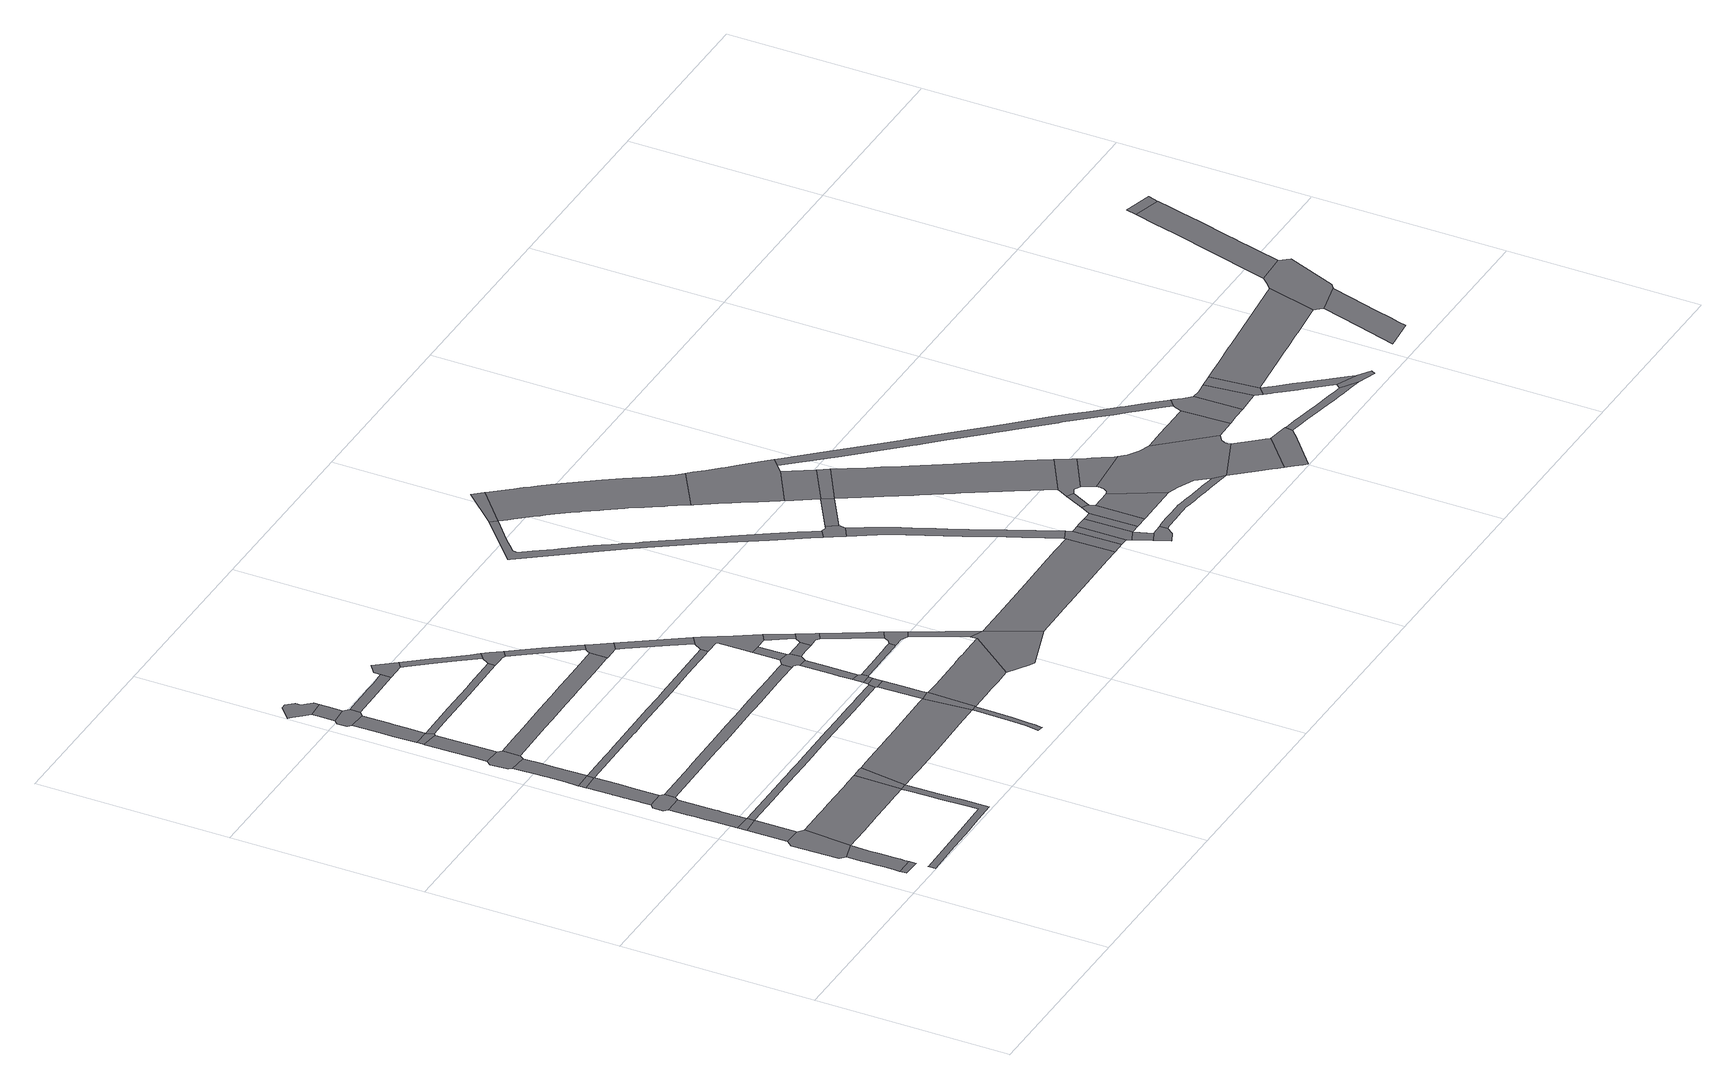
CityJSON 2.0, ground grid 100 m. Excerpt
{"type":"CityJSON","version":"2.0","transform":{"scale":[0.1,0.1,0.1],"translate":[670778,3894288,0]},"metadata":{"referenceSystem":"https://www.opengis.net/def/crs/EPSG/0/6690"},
"CityObjects":{
"road1":{"type":"Road","attributes":{"function":"9","usage":"9","RoadStructureAttribute.widthType":"9","RoadStructureAttribute.width":-9999,"RoadStructureAttribute.sectionType":"9"},"geometry":[{"type":"MultiSurface","lod":"1","boundaries":[[[0,1,2,3,4]]]}]},
"road2":{"type":"Road","attributes":{"function":"9","usage":"9","RoadStructureAttribute.widthType":"2","RoadStructureAttribute.width":9.21,"RoadStructureAttribute.sectionType":"1"},"geometry":[{"type":"MultiSurface","lod":"1","boundaries":[[[5,6,7,8,9,10,3,2,11,12,13,14,15,16,17,18,19,20]]]}]},
"road3":{"type":"Road","attributes":{"function":"9","usage":"9","RoadStructureAttribute.widthType":"9","RoadStructureAttribute.width":-9999,"RoadStructureAttribute.sectionType":"9"},"geometry":[{"type":"MultiSurface","lod":"1","boundaries":[[[21,22,23,24,25,20,19,26]]]}]},
"road4":{"type":"Road","attributes":{"function":"9","usage":"9","RoadStructureAttribute.widthType":"2","RoadStructureAttribute.width":9.27,"RoadStructureAttribute.sectionType":"1"},"geometry":[{"type":"MultiSurface","lod":"1","boundaries":[[[27,28,23,22,29]]]}]},
"road5":{"type":"Road","attributes":{"function":"9","usage":"9","RoadStructureAttribute.widthType":"9","RoadStructureAttribute.width":-9999,"RoadStructureAttribute.sectionType":"9"},"geometry":[{"type":"MultiSurface","lod":"1","boundaries":[[[30,31,28,27]]]}]},
"road6":{"type":"Road","attributes":{"function":"9","usage":"9","RoadStructureAttribute.widthType":"2","RoadStructureAttribute.width":9.27,"RoadStructureAttribute.sectionType":"1"},"geometry":[{"type":"MultiSurface","lod":"1","boundaries":[[[32,33,34,35,36,37,38,31,30,39,40,41,42,43,44]]]}]},
"road7":{"type":"Road","attributes":{"function":"9","usage":"9","RoadStructureAttribute.widthType":"9","RoadStructureAttribute.width":-9999,"RoadStructureAttribute.sectionType":"9"},"geometry":[{"type":"MultiSurface","lod":"1","boundaries":[[[44,43,45,46,47,48,49,50]]]}]},
"road8":{"type":"Road","attributes":{"function":"9","usage":"9","RoadStructureAttribute.widthType":"4","RoadStructureAttribute.width":3.74,"RoadStructureAttribute.sectionType":"1"},"geometry":[{"type":"MultiSurface","lod":"1","boundaries":[[[51,52,53,54,55,56,57,58,59,60,61,62,63,64,65,66,67,68,69,70,71,72,73,74,75,76]]]}]},
"road9":{"type":"Road","attributes":{"function":"9","usage":"9","RoadStructureAttribute.widthType":"2","RoadStructureAttribute.width":9.27,"RoadStructureAttribute.sectionType":"1"},"geometry":[{"type":"MultiSurface","lod":"1","boundaries":[[[77,78,79,80,81,82,83,84,85,86,87,48,47,88,89,90,91,92,93]]]}]},
"road10":{"type":"Road","attributes":{"function":"3","usage":"2","RoadStructureAttribute.widthType":"1","RoadStructureAttribute.width":25.07,"RoadStructureAttribute.sectionType":"1"},"geometry":[{"type":"MultiSurface","lod":"1","boundaries":[[[19,94,95,96,97,98,99,100,101,102,103,104,105,76,106,107,108,109,110,111,112,113,114,26]]]}]},
"road11":{"type":"Road","attributes":{"function":"9","usage":"9","RoadStructureAttribute.widthType":"9","RoadStructureAttribute.width":-9999,"RoadStructureAttribute.sectionType":"9"},"geometry":[{"type":"MultiSurface","lod":"1","boundaries":[[[115,116,77,93]]]}]},
"road12":{"type":"Road","attributes":{"function":"9","usage":"9","RoadStructureAttribute.widthType":"2","RoadStructureAttribute.width":9.27,"RoadStructureAttribute.sectionType":"1"},"geometry":[{"type":"MultiSurface","lod":"1","boundaries":[[[116,115,117,118,119,120,121,122,123,124,125,126,127]]]}]},
"road13":{"type":"Road","attributes":{"function":"9","usage":"9","RoadStructureAttribute.widthType":"9","RoadStructureAttribute.width":-9999,"RoadStructureAttribute.sectionType":"9"},"geometry":[{"type":"MultiSurface","lod":"1","boundaries":[[[128,129,130,131,132,121,120,133]]]}]},
"road14":{"type":"Road","attributes":{"function":"9","usage":"9","RoadStructureAttribute.widthType":"2","RoadStructureAttribute.width":9.27,"RoadStructureAttribute.sectionType":"1"},"geometry":[{"type":"MultiSurface","lod":"1","boundaries":[[[134,135,136,137,138,139,130,129,140,141,142]]]}]},
"road15":{"type":"Road","attributes":{"function":"9","usage":"9","RoadStructureAttribute.widthType":"9","RoadStructureAttribute.width":-9999,"RoadStructureAttribute.sectionType":"9"},"geometry":[{"type":"MultiSurface","lod":"1","boundaries":[[[143,144,145,134,142]]]}]},
"road16":{"type":"Road","attributes":{"function":"9","usage":"9","RoadStructureAttribute.widthType":"9","RoadStructureAttribute.width":-9999,"RoadStructureAttribute.sectionType":"9"},"geometry":[{"type":"MultiSurface","lod":"1","boundaries":[[[75,146,147,106,76]]]}]},
"road17":{"type":"Road","attributes":{"function":"9","usage":"9","RoadStructureAttribute.widthType":"2","RoadStructureAttribute.width":9.27,"RoadStructureAttribute.sectionType":"1"},"geometry":[{"type":"MultiSurface","lod":"1","boundaries":[[[145,144,148,149,150,151,152,153,154,155,156]]]}]},
"road18":{"type":"Road","attributes":{"function":"9","usage":"9","RoadStructureAttribute.widthType":"9","RoadStructureAttribute.width":-9999,"RoadStructureAttribute.sectionType":"9"},"geometry":[{"type":"MultiSurface","lod":"1","boundaries":[[[157,158,159,160,161,162,152,151]]]}]},
"road19":{"type":"Road","attributes":{"function":"9","usage":"9","RoadStructureAttribute.widthType":"9","RoadStructureAttribute.width":-9999,"RoadStructureAttribute.sectionType":"9"},"geometry":[{"type":"MultiSurface","lod":"1","boundaries":[[[163,164,165,166,167,168,169,170,171,172]]]}]},
"road20":{"type":"Road","attributes":{"function":"9","usage":"9","RoadStructureAttribute.widthType":"2","RoadStructureAttribute.width":9.27,"RoadStructureAttribute.sectionType":"1"},"geometry":[{"type":"MultiSurface","lod":"1","boundaries":[[[166,173,160,159,174,167]]]}]},
"road21":{"type":"Road","attributes":{"function":"9","usage":"9","RoadStructureAttribute.widthType":"4","RoadStructureAttribute.width":3.66,"RoadStructureAttribute.sectionType":"1"},"geometry":[{"type":"MultiSurface","lod":"1","boundaries":[[[175,176,177,178,179,180,181,182,183,184,185,186,187,188,189,190,191,30,27,192,193,194,195,196,197,198,199,200,201,202,203,204,205,206]]]}]},
"road22":{"type":"Road","attributes":{"function":"9","usage":"9","RoadStructureAttribute.widthType":"3","RoadStructureAttribute.width":5.25,"RoadStructureAttribute.sectionType":"1"},"geometry":[{"type":"MultiSurface","lod":"1","boundaries":[[[45,207,208,209,210,211,212,213,214,215,216,217,218,219,220,221,222,223,224,225,226,227,228,229,230,231,232,233,234,235,236,237,46]]]}]},
"road23":{"type":"Road","attributes":{"function":"9","usage":"9","RoadStructureAttribute.widthType":"3","RoadStructureAttribute.width":4.43,"RoadStructureAttribute.sectionType":"1"},"geometry":[{"type":"MultiSurface","lod":"1","boundaries":[[[238,239,240,241,242,158,157,243,244,245,246]]]}]},
"road24":{"type":"Road","attributes":{"function":"9","usage":"9","RoadStructureAttribute.widthType":"4","RoadStructureAttribute.width":3.57,"RoadStructureAttribute.sectionType":"1"},"geometry":[{"type":"MultiSurface","lod":"1","boundaries":[[[247,248,249,250,251,252,144,143,253,254,255,256,257,258,259]]]}]},
"road25":{"type":"Road","attributes":{"function":"3","usage":"2","RoadStructureAttribute.widthType":"1","RoadStructureAttribute.width":25.07,"RoadStructureAttribute.sectionType":"1"},"geometry":[{"type":"MultiSurface","lod":"1","boundaries":[[[260,261,262,263,264,265,266,267,268,269,270,271,146,75,272,273,274,275,276,277,278]]]}]},
"road26":{"type":"Road","attributes":{"function":"9","usage":"9","RoadStructureAttribute.widthType":"4","RoadStructureAttribute.width":3.84,"RoadStructureAttribute.sectionType":"1"},"geometry":[{"type":"MultiSurface","lod":"1","boundaries":[[[279,280,281,282,283,284,285,286,287,288,289,290,291,292,293,294,295,296,297,298,299,300,301,302,303,304,305,306,307,308,115,93,309]]]}]},
"road27":{"type":"Road","attributes":{"function":"9","usage":"9","RoadStructureAttribute.widthType":"2","RoadStructureAttribute.width":8.38,"RoadStructureAttribute.sectionType":"1"},"geometry":[{"type":"MultiSurface","lod":"1","boundaries":[[[310,311,312,313,314,315,316,317,318,319,320,128,133,321,322,323,324,325,326,327,328,329,330,331,332]]]}]},
"road28":{"type":"Road","attributes":{"function":"9","usage":"9","RoadStructureAttribute.widthType":"9","RoadStructureAttribute.width":-9999,"RoadStructureAttribute.sectionType":"9"},"geometry":[{"type":"MultiSurface","lod":"1","boundaries":[[[333,334,246,245,335,336,337]]]}]},
"road29":{"type":"Road","attributes":{"function":"9","usage":"9","RoadStructureAttribute.widthType":"4","RoadStructureAttribute.width":2.91,"RoadStructureAttribute.sectionType":"1"},"geometry":[{"type":"MultiSurface","lod":"1","boundaries":[[[338,339,340,341,342,343,344,345,346,347,348,349,260,350]]]}]},
"road30":{"type":"Road","attributes":{"function":"9","usage":"9","RoadStructureAttribute.widthType":"3","RoadStructureAttribute.width":5.72,"RoadStructureAttribute.sectionType":"1"},"geometry":[{"type":"MultiSurface","lod":"1","boundaries":[[[351,352,353,354,355,356,357,358,359,336,335]]]}]},
"road31":{"type":"Road","attributes":{"function":"9","usage":"9","RoadStructureAttribute.widthType":"9","RoadStructureAttribute.width":-9999,"RoadStructureAttribute.sectionType":"9"},"geometry":[{"type":"MultiSurface","lod":"1","boundaries":[[[261,260,349,360,361]]]}]},
"road32":{"type":"Road","attributes":{"function":"9","usage":"9","RoadStructureAttribute.widthType":"9","RoadStructureAttribute.width":-9999,"RoadStructureAttribute.sectionType":"9"},"geometry":[{"type":"MultiSurface","lod":"1","boundaries":[[[362,363,364,365,366,356,355,247,259]]]}]},
"road33":{"type":"Road","attributes":{"function":"9","usage":"9","RoadStructureAttribute.widthType":"3","RoadStructureAttribute.width":5.09,"RoadStructureAttribute.sectionType":"1"},"geometry":[{"type":"MultiSurface","lod":"1","boundaries":[[[367,368,369,261,361,370,371,372]]]}]},
"road34":{"type":"Road","attributes":{"function":"9","usage":"9","RoadStructureAttribute.widthType":"3","RoadStructureAttribute.width":5.72,"RoadStructureAttribute.sectionType":"1"},"geometry":[{"type":"MultiSurface","lod":"1","boundaries":[[[373,374,375,376,377,378,379,365,364]]]}]},
"road35":{"type":"Road","attributes":{"function":"9","usage":"9","RoadStructureAttribute.widthType":"9","RoadStructureAttribute.width":-9999,"RoadStructureAttribute.sectionType":"9"},"geometry":[{"type":"MultiSurface","lod":"1","boundaries":[[[380,381,382,175,206,367,372]]]}]},
"road36":{"type":"Road","attributes":{"function":"9","usage":"9","RoadStructureAttribute.widthType":"3","RoadStructureAttribute.width":5.09,"RoadStructureAttribute.sectionType":"1"},"geometry":[{"type":"MultiSurface","lod":"1","boundaries":[[[381,383,384,382]]]}]},
"road37":{"type":"Road","attributes":{"function":"9","usage":"9","RoadStructureAttribute.widthType":"9","RoadStructureAttribute.width":-9999,"RoadStructureAttribute.sectionType":"9"},"geometry":[{"type":"MultiSurface","lod":"1","boundaries":[[[385,386,387,384,383,388]]]}]},
"road38":{"type":"Road","attributes":{"function":"9","usage":"9","RoadStructureAttribute.widthType":"3","RoadStructureAttribute.width":5.09,"RoadStructureAttribute.sectionType":"1"},"geometry":[{"type":"MultiSurface","lod":"1","boundaries":[[[389,390,391,392,387,386,393,394,395]]]}]},
"road39":{"type":"Road","attributes":{"function":"9","usage":"9","RoadStructureAttribute.widthType":"9","RoadStructureAttribute.width":-9999,"RoadStructureAttribute.sectionType":"9"},"geometry":[{"type":"MultiSurface","lod":"1","boundaries":[[[396,397,398,399,378,377,400,310,332]]]}]},
"road40":{"type":"Road","attributes":{"function":"9","usage":"9","RoadStructureAttribute.widthType":"9","RoadStructureAttribute.width":-9999,"RoadStructureAttribute.sectionType":"9"},"geometry":[{"type":"MultiSurface","lod":"1","boundaries":[[[401,402,403,404,226,225,405,406,389,395]]]}]},
"road41":{"type":"Road","attributes":{"function":"9","usage":"9","RoadStructureAttribute.widthType":"3","RoadStructureAttribute.width":5.72,"RoadStructureAttribute.sectionType":"1"},"geometry":[{"type":"MultiSurface","lod":"1","boundaries":[[[397,396,407,408,409,410,411]]]}]},
"road42":{"type":"Road","attributes":{"function":"9","usage":"9","RoadStructureAttribute.widthType":"3","RoadStructureAttribute.width":5.09,"RoadStructureAttribute.sectionType":"1"},"geometry":[{"type":"MultiSurface","lod":"1","boundaries":[[[412,413,414,404,403]]]}]},
"road43":{"type":"Road","attributes":{"function":"3","usage":"2","RoadStructureAttribute.widthType":"1","RoadStructureAttribute.width":25.07,"RoadStructureAttribute.sectionType":"1"},"geometry":[{"type":"MultiSurface","lod":"1","boundaries":[[[415,416,417,418,419,420,421,422,423,424,425,426,427,428,429,430,431,360,349,432]]]}]},
"road44":{"type":"Road","attributes":{"function":"9","usage":"9","RoadStructureAttribute.widthType":"4","RoadStructureAttribute.width":3.13,"RoadStructureAttribute.sectionType":"1"},"geometry":[{"type":"MultiSurface","lod":"1","boundaries":[[[433,434,435,436,437,438,439,440,441,385,388]]]}]},
"road45":{"type":"Road","attributes":{"function":"9","usage":"9","RoadStructureAttribute.widthType":"4","RoadStructureAttribute.width":3.79,"RoadStructureAttribute.sectionType":"1"},"geometry":[{"type":"MultiSurface","lod":"1","boundaries":[[[442,402,401,443,444]]]}]},
"road46":{"type":"Road","attributes":{"function":"9","usage":"9","RoadStructureAttribute.widthType":"9","RoadStructureAttribute.width":-9999,"RoadStructureAttribute.sectionType":"9"},"geometry":[{"type":"MultiSurface","lod":"1","boundaries":[[[410,294,293,445,446,447,414,413,448,449,450,451,452,453,411]]]}]},
"road47":{"type":"Road","attributes":{"function":"9","usage":"9","RoadStructureAttribute.widthType":"3","RoadStructureAttribute.width":5.72,"RoadStructureAttribute.sectionType":"1"},"geometry":[{"type":"MultiSurface","lod":"1","boundaries":[[[454,455,450,449,456,457]]]}]},
"road48":{"type":"Road","attributes":{"function":"9","usage":"9","RoadStructureAttribute.widthType":"9","RoadStructureAttribute.width":-9999,"RoadStructureAttribute.sectionType":"9"},"geometry":[{"type":"MultiSurface","lod":"1","boundaries":[[[458,459,460,461,462,454,457,442,444]]]}]},
"road49":{"type":"Road","attributes":{"function":"9","usage":"9","RoadStructureAttribute.widthType":"3","RoadStructureAttribute.width":5.72,"RoadStructureAttribute.sectionType":"1"},"geometry":[{"type":"MultiSurface","lod":"1","boundaries":[[[463,464,465,461,460,466,467,468,469,470]]]}]},
"road50":{"type":"Road","attributes":{"function":"9","usage":"9","RoadStructureAttribute.widthType":"9","RoadStructureAttribute.width":-9999,"RoadStructureAttribute.sectionType":"9"},"geometry":[{"type":"MultiSurface","lod":"1","boundaries":[[[471,472,473,474,463,470,469,475,438,437]]]}]},
"road51":{"type":"Road","attributes":{"function":"9","usage":"9","RoadStructureAttribute.widthType":"9","RoadStructureAttribute.width":-9999,"RoadStructureAttribute.sectionType":"9"},"geometry":[{"type":"MultiSurface","lod":"1","boundaries":[[[476,477,478,479,480,422,421]]]}]},
"road52":{"type":"Road","attributes":{"function":"9","usage":"9","RoadStructureAttribute.widthType":"3","RoadStructureAttribute.width":5.72,"RoadStructureAttribute.sectionType":"1"},"geometry":[{"type":"MultiSurface","lod":"1","boundaries":[[[479,474,473,472,481,482,483,484,485,480]]]}]},
"road53":{"type":"Road","attributes":{"function":"3","usage":"2","RoadStructureAttribute.widthType":"1","RoadStructureAttribute.width":25.07,"RoadStructureAttribute.sectionType":"1"},"geometry":[{"type":"MultiSurface","lod":"1","boundaries":[[[486,487,488,489,490,491,492,493,494,495,496,497,498,479,478]]]}]},
"road54":{"type":"Road","attributes":{"function":"9","usage":"9","RoadStructureAttribute.widthType":"3","RoadStructureAttribute.width":5.56,"RoadStructureAttribute.sectionType":"1"},"geometry":[{"type":"MultiSurface","lod":"1","boundaries":[[[499,500,501,502,503,504,505,506,507,508,509,510,511,512,513,514,515,516,517,518,519,520,521,522,523,524,525,526,527,528,529,530,531,532,533,534,535,536,537,538,539]]]}]},
"road55":{"type":"Road","attributes":{"function":"9","usage":"9","RoadStructureAttribute.widthType":"9","RoadStructureAttribute.width":-9999,"RoadStructureAttribute.sectionType":"9"},"geometry":[{"type":"MultiSurface","lod":"1","boundaries":[[[540,530,529,541]]]}]},
"road56":{"type":"Road","attributes":{"function":"9","usage":"9","RoadStructureAttribute.widthType":"9","RoadStructureAttribute.width":-9999,"RoadStructureAttribute.sectionType":"9"},"geometry":[{"type":"MultiSurface","lod":"1","boundaries":[[[542,543,544,499,539,545,546,547]]]}]},
"road57":{"type":"Road","attributes":{"function":"9","usage":"9","RoadStructureAttribute.widthType":"3","RoadStructureAttribute.width":5.56,"RoadStructureAttribute.sectionType":"1"},"geometry":[{"type":"MultiSurface","lod":"1","boundaries":[[[546,548,549,550,551,552,553,554,555,556,557,558,559,560,561,562,563,564,565,566,567,568,569,570,571,572,547]]]}]},
"road58":{"type":"Road","attributes":{"function":"9","usage":"9","RoadStructureAttribute.widthType":"1","RoadStructureAttribute.width":24.62,"RoadStructureAttribute.sectionType":"1"},"geometry":[{"type":"MultiSurface","lod":"1","boundaries":[[[573,574,575,576,577,578,579,580,581,582,583,584,585,586,587,588,589,590,541,529,591,592,593,594,595,596,597,598,599,600,601,602,603,604,605,606,607,608,609,610,611,612,613]]]}]},
"road59":{"type":"Road","attributes":{"function":"9","usage":"9","RoadStructureAttribute.widthType":"9","RoadStructureAttribute.width":-9999,"RoadStructureAttribute.sectionType":"9"},"geometry":[{"type":"MultiSurface","lod":"1","boundaries":[[[558,557,614,492,491,615,616]]]}]},
"road60":{"type":"Road","attributes":{"function":"9","usage":"9","RoadStructureAttribute.widthType":"3","RoadStructureAttribute.width":4.8,"RoadStructureAttribute.sectionType":"1"},"geometry":[{"type":"MultiSurface","lod":"1","boundaries":[[[542,617,618,619,620,621,543]]]}]},
"road61":{"type":"Road","attributes":{"function":"9","usage":"2","RoadStructureAttribute.widthType":"1","RoadStructureAttribute.width":25.07,"RoadStructureAttribute.sectionType":"1"},"geometry":[{"type":"MultiSurface","lod":"1","boundaries":[[[615,622,623,624,616]]]}]},
"road62":{"type":"Road","attributes":{"function":"9","usage":"9","RoadStructureAttribute.widthType":"3","RoadStructureAttribute.width":5.99,"RoadStructureAttribute.sectionType":"1"},"geometry":[{"type":"MultiSurface","lod":"1","boundaries":[[[625,626,627,628]]]}]},
"road63":{"type":"Road","attributes":{"function":"9","usage":"9","RoadStructureAttribute.widthType":"9","RoadStructureAttribute.width":-9999,"RoadStructureAttribute.sectionType":"9"},"geometry":[{"type":"MultiSurface","lod":"1","boundaries":[[[622,625,628,629,630,631,623]]]}]},
"road64":{"type":"Road","attributes":{"function":"9","usage":"9","RoadStructureAttribute.widthType":"9","RoadStructureAttribute.width":-9999,"RoadStructureAttribute.sectionType":"9"},"geometry":[{"type":"MultiSurface","lod":"1","boundaries":[[[632,627,626,633,634,635]]]}]},
"road65":{"type":"Road","attributes":{"function":"3","usage":"2","RoadStructureAttribute.widthType":"1","RoadStructureAttribute.width":25.07,"RoadStructureAttribute.sectionType":"1"},"geometry":[{"type":"MultiSurface","lod":"1","boundaries":[[[636,637,638,629,628]]]}]},
"road66":{"type":"Road","attributes":{"function":"9","usage":"9","RoadStructureAttribute.widthType":"9","RoadStructureAttribute.width":-9999,"RoadStructureAttribute.sectionType":"9"},"geometry":[{"type":"MultiSurface","lod":"1","boundaries":[[[639,640,641,642,643,644,645,646,647,648,649,650,651,652,653,654,655,656,657,658,659,660,573,613]]]}]},
"road67":{"type":"Road","attributes":{"function":"9","usage":"9","RoadStructureAttribute.widthType":"1","RoadStructureAttribute.width":24.62,"RoadStructureAttribute.sectionType":"1"},"geometry":[{"type":"MultiSurface","lod":"1","boundaries":[[[661,662,663,650,649]]]}]},
"road68":{"type":"Road","attributes":{"function":"9","usage":"9","RoadStructureAttribute.widthType":"9","RoadStructureAttribute.width":-9999,"RoadStructureAttribute.sectionType":"9"},"geometry":[{"type":"MultiSurface","lod":"1","boundaries":[[[637,636,664,665,666,667,668]]]}]},
"road69":{"type":"Road","attributes":{"function":"9","usage":"9","RoadStructureAttribute.widthType":"9","RoadStructureAttribute.width":-9999,"RoadStructureAttribute.sectionType":"9"},"geometry":[{"type":"MultiSurface","lod":"1","boundaries":[[[669,663,662,619,618,670]]]}]},
"road70":{"type":"Road","attributes":{"function":"9","usage":"9","RoadStructureAttribute.widthType":"4","RoadStructureAttribute.width":3.44,"RoadStructureAttribute.sectionType":"9"},"geometry":[{"type":"MultiSurface","lod":"1","boundaries":[[[667,671,672,673,668]]]}]},
"road71":{"type":"Road","attributes":{"function":"3","usage":"2","RoadStructureAttribute.widthType":"1","RoadStructureAttribute.width":25.07,"RoadStructureAttribute.sectionType":"1"},"geometry":[{"type":"MultiSurface","lod":"1","boundaries":[[[674,675,676,677,665,664]]]}]},
"road72":{"type":"Road","attributes":{"function":"9","usage":"9","RoadStructureAttribute.widthType":"1","RoadStructureAttribute.width":24.62,"RoadStructureAttribute.sectionType":"1"},"geometry":[{"type":"MultiSurface","lod":"1","boundaries":[[[678,679,680,681,682,683,684,685,686,687,688,689,690,691,670,618,692,693,694,695,696,697,698,699,700,701,702,703,704,705,706]]]}]},
"road73":{"type":"Road","attributes":{"function":"9","usage":"9","RoadStructureAttribute.widthType":"4","RoadStructureAttribute.width":3.81,"RoadStructureAttribute.sectionType":"1"},"geometry":[{"type":"MultiSurface","lod":"1","boundaries":[[[707,708,709,710,711,712,713,714,715,716,717,718,719,720,721,722,723,724,725,726,727,728,729,730,731,732,733,734,735,736,737,632,635]]]}]},
"road74":{"type":"Road","attributes":{"function":"9","usage":"9","RoadStructureAttribute.widthType":"9","RoadStructureAttribute.width":-9999,"RoadStructureAttribute.sectionType":"9"},"geometry":[{"type":"MultiSurface","lod":"1","boundaries":[[[705,738,672,671,739,740,741,742,743,706]]]}]},
"road75":{"type":"Road","attributes":{"function":"9","usage":"9","RoadStructureAttribute.widthType":"1","RoadStructureAttribute.width":24.62,"RoadStructureAttribute.sectionType":"1"},"geometry":[{"type":"MultiSurface","lod":"1","boundaries":[[[744,745,746,747,742,741,748,749]]]}]},
"road76":{"type":"Road","attributes":{"function":"9","usage":"9","RoadStructureAttribute.widthType":"9","RoadStructureAttribute.width":-9999,"RoadStructureAttribute.sectionType":"9"},"geometry":[{"type":"MultiSurface","lod":"1","boundaries":[[[676,750,751,752,723,722,753,754,755,756,757,758,759,760,749,748,761,762,763,677]]]}]},
"road77":{"type":"Road","attributes":{"function":"9","usage":"9","RoadStructureAttribute.widthType":"3","RoadStructureAttribute.width":5.63,"RoadStructureAttribute.sectionType":"1"},"geometry":[{"type":"MultiSurface","lod":"1","boundaries":[[[652,764,765,766,767,768,769,770,771,772,773,774,775,776,777,778,779,780,781,782,783,784,785,786,787,788,789,790,791,792,793,794,795,796,797,798,799,800,801,802,803,804,805,806,807,808,809,810,811,653]]]}]},
"road78":{"type":"Road","attributes":{"function":"9","usage":"9","RoadStructureAttribute.widthType":"9","RoadStructureAttribute.width":-9999,"RoadStructureAttribute.sectionType":"9"},"geometry":[{"type":"MultiSurface","lod":"1","boundaries":[[[812,813,814,753,722,815,816,817,818]]]}]},
"road79":{"type":"Road","attributes":{"function":"9","usage":"9","RoadStructureAttribute.widthType":"9","RoadStructureAttribute.width":-9999,"RoadStructureAttribute.sectionType":"9"},"geometry":[{"type":"MultiSurface","lod":"1","boundaries":[[[812,818,819,820,821,822,823,824,825,826]]]}]},
"road80":{"type":"Road","attributes":{"function":"3","usage":"2","RoadStructureAttribute.widthType":"1","RoadStructureAttribute.width":25.07,"RoadStructureAttribute.sectionType":"1"},"geometry":[{"type":"MultiSurface","lod":"1","boundaries":[[[827,828,829,830,831,832,758,757,833,834]]]}]},
"road81":{"type":"Road","attributes":{"function":"9","usage":"9","RoadStructureAttribute.widthType":"9","RoadStructureAttribute.width":-9999,"RoadStructureAttribute.sectionType":"9"},"geometry":[{"type":"MultiSurface","lod":"1","boundaries":[[[789,834,833,835,836,837,838,839,790]]]}]},
"road82":{"type":"Road","attributes":{"function":"9","usage":"2","RoadStructureAttribute.widthType":"1","RoadStructureAttribute.width":25.07,"RoadStructureAttribute.sectionType":"1"},"geometry":[{"type":"MultiSurface","lod":"1","boundaries":[[[840,837,836,841,842,843]]]}]},
"road83":{"type":"Road","attributes":{"function":"9","usage":"9","RoadStructureAttribute.widthType":"3","RoadStructureAttribute.width":4.04,"RoadStructureAttribute.sectionType":"1"},"geometry":[{"type":"MultiSurface","lod":"1","boundaries":[[[825,844,845,846,847,848,849,850,851,852,853,854,855,856,857,858,859,860,861,862,863,864,865,866,867,826]]]}]},
"road84":{"type":"Road","attributes":{"function":"9","usage":"9","RoadStructureAttribute.widthType":"9","RoadStructureAttribute.width":-9999,"RoadStructureAttribute.sectionType":"9"},"geometry":[{"type":"MultiSurface","lod":"1","boundaries":[[[868,869,843,842,870]]]}]},
"road85":{"type":"Road","attributes":{"function":"9","usage":"9","RoadStructureAttribute.widthType":"3","RoadStructureAttribute.width":5.41,"RoadStructureAttribute.sectionType":"1"},"geometry":[{"type":"MultiSurface","lod":"1","boundaries":[[[871,872,873,874,875,876,877,878,879,880,881,882,883,884,885,886,868,870]]]}]},
"road86":{"type":"Road","attributes":{"function":"9","usage":"9","RoadStructureAttribute.widthType":"9","RoadStructureAttribute.width":-9999,"RoadStructureAttribute.sectionType":"9"},"geometry":[{"type":"MultiSurface","lod":"1","boundaries":[[[878,877,858,857,887,888]]]}]},
"road87":{"type":"Road","attributes":{"function":"3","usage":"2","RoadStructureAttribute.widthType":"1","RoadStructureAttribute.width":25.07,"RoadStructureAttribute.sectionType":"1"},"geometry":[{"type":"MultiSurface","lod":"1","boundaries":[[[889,890,891,892,893,894,895,896,897,898,899,900,901,902,869,868]]]}]},
"road88":{"type":"Road","attributes":{"function":"9","usage":"9","RoadStructureAttribute.widthType":"2","RoadStructureAttribute.width":13.27,"RoadStructureAttribute.sectionType":"1"},"geometry":[{"type":"MultiSurface","lod":"1","boundaries":[[[903,904,905,906,907,908,909,910,911,912]]]}]},
"road89":{"type":"Road","attributes":{"function":"9","usage":"9","RoadStructureAttribute.widthType":"9","RoadStructureAttribute.width":-9999,"RoadStructureAttribute.sectionType":"9"},"geometry":[{"type":"MultiSurface","lod":"1","boundaries":[[[913,914,915,916,917,897,896,918,908,907]]]}]},
"road90":{"type":"Road","attributes":{"function":"9","usage":"9","RoadStructureAttribute.widthType":"2","RoadStructureAttribute.width":14.74,"RoadStructureAttribute.sectionType":"1"},"geometry":[{"type":"MultiSurface","lod":"1","boundaries":[[[919,920,921,922,923,924,916,915,925,926,927,928,929,930,931,932,933,934,935,936,937,938]]]}]},
"road91":{"type":"Road","attributes":{"function":"9","usage":"9","RoadStructureAttribute.widthType":"9","RoadStructureAttribute.width":-9999,"RoadStructureAttribute.sectionType":"9"},"geometry":[{"type":"MultiSurface","lod":"1","boundaries":[[[937,939,940,938]]]}]}
},
"vertices":[
[230,102,0],[229,113,0],[229,138,0],[138,137,0],[139,105,0],
[135,329,0],[135,306,0],[136,260,0],[137,217,0],[138,165,0],[138,140,0],[229,163,0],[228,185,0],[228,208,0],[228,209,0],[227,252,0],[226,301,0],[226,335,0],[225,351,0],[228,437,0],[133,410,0],
[234,694,0],[220,707,0],[127,710,0],[102,680,0],[108,435,0],[247,682,0],
[216,925,0],[124,916,0],[216,922,0],
[213,961,0],[123,965,0],
[118,1239,0],[118,1238,0],[118,1221,0],[119,1186,0],[120,1132,0],[121,1088,0],[122,1003,0],[213,964,0],[212,1090,0],[212,1111,0],[212,1128,0],[208,1315,0],[117,1315,0],
[224,1335,0],[223,1389,0],[206,1407,0],[116,1405,0],[99,1388,0],[98,1333,0],
[752,439,0],[753,397,0],[756,329,0],[757,290,0],[758,244,0],[761,132,0],[764,53,0],[725,52,0],[599,49,0],[488,47,0],[234,41,0],[231,41,0],[231,4,0],[234,4,0],[394,8,0],[480,10,0],[586,12,0],[601,12,0],[684,15,0],[802,19,0],[798,148,0],[796,200,0],[794,281,0],[791,373,0],[789,443,0],[752,442,0],
[110,1734,0],[110,1731,0],[112,1605,0],[112,1600,0],[113,1577,0],[113,1541,0],[113,1538,0],[114,1501,0],[114,1500,0],[115,1459,0],[115,1455,0],[205,1464,0],[204,1549,0],[203,1581,0],[203,1627,0],[201,1735,0],[201,1738,0],
[279,437,0],[298,437,0],[349,438,0],[411,439,0],[412,439,0],[444,439,0],[491,440,0],[506,440,0],[608,441,0],[623,441,0],[640,441,0],[749,442,0],[754,687,0],[688,687,0],[645,686,0],[636,686,0],[491,685,0],[479,686,0],[466,684,0],[415,684,0],[397,684,0],
[201,1775,0],[109,1771,0],
[201,1778,0],[199,1946,0],[198,2007,0],[195,2100,0],[104,2107,0],[105,2058,0],[107,1993,0],[108,1946,0],[108,1934,0],[109,1840,0],[109,1774,0],
[212,2215,0],[193,2233,0],[101,2236,0],[83,2213,0],[88,2122,0],[211,2124,0],
[97,2557,0],[97,2554,0],[98,2495,0],[100,2408,0],[101,2330,0],[101,2310,0],[190,2385,0],[190,2395,0],[188,2547,0],
[197,2558,0],[184,2594,0],[96,2594,0],
[827,688,0],[810,688,0],
[184,2691,0],[183,2761,0],[183,2783,0],[182,2918,0],[90,2924,0],[92,2855,0],[93,2789,0],[94,2708,0],[96,2597,0],
[203,2941,0],[203,2992,0],[180,3018,0],[89,3011,0],[71,2991,0],[71,2939,0],
[10,3215,0],[26,3198,0],[59,3161,0],[87,3131,0],[179,3137,0],[178,3165,0],[136,3211,0],[135,3239,0],[104,3276,0],[75,3275,0],
[88,3090,0],[179,3101,0],
[1460,968,0],[1341,967,0],[1320,967,0],[1297,967,0],[1262,967,0],[1187,966,0],[1171,966,0],[1048,966,0],[1033,966,0],[751,964,0],[724,964,0],[672,964,0],[610,963,0],[589,963,0],[489,963,0],[388,962,0],[216,961,0],[219,925,0],[395,926,0],[482,927,0],[631,928,0],[718,928,0],[749,928,0],[813,929,0],[817,929,0],[832,929,0],[917,929,0],[1019,930,0],[1034,930,0],[1167,930,0],[1231,931,0],[1454,932,0],
[483,1338,0],[555,1338,0],[607,1339,0],[650,1340,0],[667,1340,0],[725,1340,0],[728,1340,0],[738,1341,0],[749,1341,0],[817,1341,0],[1005,1344,0],[1020,1344,0],[1041,1344,0],[1106,1345,0],[1169,1346,0],[1220,1346,0],[1247,1346,0],[1335,1347,0],[1432,1348,0],[1432,1402,0],[1402,1402,0],[1282,1400,0],[1146,1399,0],[1053,1398,0],[1004,1397,0],[867,1396,0],[711,1394,0],[611,1393,0],[523,1392,0],[482,1392,0],[475,1391,0],
[443,2996,0],[409,2996,0],[379,2995,0],[365,2995,0],[268,2993,0],[375,2943,0],[452,2944,0],[527,2945,0],[527,2998,0],
[832,2602,0],[650,2600,0],[607,2599,0],[478,2597,0],[417,2597,0],[187,2594,0],[262,2559,0],[303,2559,0],[348,2560,0],[555,2563,0],[754,2565,0],[791,2565,0],[832,2566,0],
[1489,451,0],[1468,695,0],[1465,695,0],[1437,695,0],[1242,693,0],[1175,692,0],[1110,691,0],[1031,690,0],[1023,690,0],[922,689,0],[874,689,0],[832,688,0],[792,443,0],[849,443,0],[873,444,0],[932,444,0],[1118,446,0],[1351,449,0],[1486,451,0],
[474,1741,0],[520,1741,0],[607,1742,0],[625,1742,0],[678,1743,0],[696,1743,0],[715,1743,0],[818,1744,0],[997,1746,0],[1065,1747,0],[1135,1747,0],[1170,1748,0],[1281,1749,0],[1302,1749,0],[1375,1749,0],[1375,1789,0],[982,1783,0],[931,1782,0],[917,1782,0],[821,1781,0],[696,1780,0],[478,1778,0],[433,1777,0],[432,1777,0],[430,1777,0],[391,1777,0],[381,1777,0],[380,1777,0],[240,1775,0],[204,1775,0],[204,1738,0],
[1119,2227,0],[1091,2227,0],[971,2225,0],[878,2224,0],[812,2223,0],[750,2222,0],[712,2222,0],[650,2221,0],[562,2220,0],[426,2218,0],[316,2216,0],[475,2128,0],[541,2129,0],[692,2131,0],[757,2132,0],[817,2132,0],[829,2133,0],[922,2134,0],[975,2135,0],[1043,2136,0],[1083,2136,0],[1109,2137,0],[1121,2137,0],
[527,3035,0],[527,3001,0],[621,2946,0],[654,2972,0],[576,3073,0],
[1485,261,0],[1480,175,0],[1477,140,0],[1472,106,0],[1500,101,0],[1500,104,0],[1506,136,0],[1508,180,0],[1513,260,0],[1515,348,0],[1518,448,0],[1518,451,0],[1489,448,0],
[642,2921,0],[682,2875,0],[731,2809,0],[784,2739,0],[858,2645,0],[890,2670,0],[861,2706,0],[766,2829,0],[756,2842,0],
[1525,696,0],[1522,701,0],
[875,2566,0],[904,2566,0],[920,2561,0],[953,2585,0],[916,2636,0],
[1464,925,0],[1467,729,0],[1468,698,0],[1521,728,0],[1520,831,0],[1518,926,0],
[978,2479,0],[1040,2391,0],[1078,2338,0],[1098,2311,0],[1136,2256,0],[1169,2279,0],[1058,2440,0],
[1518,947,0],[1517,975,0],[1466,974,0],
[1517,997,0],[1466,997,0],
[1524,1037,0],[1513,1049,0],[1465,1055,0],[1525,1004,0],
[1461,1320,0],[1464,1159,0],[1464,1117,0],[1464,1105,0],[1512,1124,0],[1510,1214,0],[1509,1321,0],
[1200,2138,0],[1245,2168,0],[1228,2193,0],[1193,2244,0],[1126,2240,0],
[1532,1352,0],[1526,1407,0],[1515,1416,0],[1460,1424,0],[1444,1348,0],[1461,1329,0],
[1224,2102,0],[1321,1957,0],[1340,1928,0],[1405,1833,0],[1449,1863,0],
[1515,1466,0],[1514,1563,0],[1459,1563,0],
[1577,451,0],[1607,452,0],[1631,452,0],[1644,452,0],[1691,452,0],[1745,453,0],[1836,454,0],[2027,701,0],[1927,700,0],[1871,699,0],[1870,699,0],[1855,699,0],[1813,699,0],[1788,698,0],[1770,698,0],[1728,698,0],[1602,696,0],[1521,451,0],
[1599,1005,0],[1664,1005,0],[1727,1006,0],[1785,1007,0],[1810,1007,0],[1810,1042,0],[1775,1041,0],[1761,1041,0],[1656,1039,0],
[1633,1408,0],[1577,1353,0],[1633,1353,0],
[1457,1750,0],[1459,1744,0],[1459,1610,0],[1517,1564,0],[1574,1565,0],[1614,1590,0],[1566,1667,0],[1543,1703,0],[1469,1833,0],
[1687,1461,0],[1623,1575,0],[1632,1475,0],[1654,1442,0],
[1645,1353,0],[1683,1354,0],[1701,1343,0],[1741,1365,0],[1733,1380,0],
[1882,1106,0],[1872,1126,0],[1845,1177,0],[1754,1244,0],[1770,1215,0],[1819,1125,0],[1841,1084,0],[1879,1105,0],
[1866,1008,0],[1898,990,0],[1917,1001,0],[1934,1009,0],[1830,1058,0],
[1941,388,0],[1965,373,0],[2217,456,0],[2095,705,0],[2026,734,0],
[1922,946,0],[1965,861,0],[1981,828,0],[1989,812,0],[2019,754,0],
[2349,457,0],[2426,458,0],[2535,460,0],[2876,463,0],[2953,464,0],[2957,464,0],[2954,714,0],[2854,713,0],[2834,713,0],[2806,713,0],[2761,712,0],[2529,709,0],[2307,707,0],
[2508,1740,0],[2485,1777,0],[2448,1835,0],[2383,1937,0],[2324,2029,0],[2283,2091,0],[2249,2143,0],[2195,2221,0],[2156,2279,0],[2123,2327,0],[2119,2332,0],[2114,2340,0],[2054,2427,0],[2034,2456,0],[2000,2507,0],[1990,2521,0],[1955,2573,0],[1947,2586,0],[1930,2611,0],[1927,2615,0],[1866,2699,0],[1856,2712,0],[1838,2736,0],[1818,2763,0],[1760,2844,0],[1717,2903,0],[1721,2929,0],[1732,2939,0],[1793,2996,0],[1909,3097,0],[1911,3099,0],[1886,3131,0],[1883,3129,0],[1645,2914,0],[1650,2904,0],[1802,2702,0],[1987,2446,0],[2174,2165,0],[2328,1918,0],[2432,1760,0],[2462,1711,0],
[2052,3311,0],[2096,3260,0],
[2581,1692,0],[2549,1743,0],[2533,1733,0],[2510,1633,0],[2518,1620,0],[2576,1655,0],
[2616,1458,0],[2652,1381,0],[2758,1145,0],[2769,1120,0],[2797,1062,0],[2844,963,0],[2874,898,0],[2883,877,0],[2917,802,0],[2953,722,0],[3008,747,0],[2992,782,0],[2971,827,0],[2965,840,0],[2953,868,0],[2898,989,0],[2823,1146,0],[2783,1236,0],[2761,1285,0],[2716,1384,0],[2695,1431,0],[2673,1480,0],[2639,1543,0],[2620,1577,0],[2618,1580,0],
[2650,2514,0],[2623,2547,0],[2589,2590,0],[2556,2638,0],[2486,2748,0],[2431,2829,0],[2385,2894,0],[2320,2981,0],[2305,3001,0],[2265,3054,0],[2254,3068,0],[2244,3081,0],[2235,3093,0],[2213,3121,0],[2203,3132,0],[2185,3154,0],[2171,3171,0],[2112,3243,0],[1913,3097,0],[1940,3064,0],[1959,3042,0],[2017,2972,0],[2038,2947,0],[2055,2926,0],[2081,2893,0],[2125,2833,0],[2149,2801,0],[2155,2792,0],[2202,2724,0],[2213,2709,0],[2268,2629,0],[2276,2616,0],[2316,2553,0],[2326,2536,0],[2335,2524,0],[2335,2523,0],[2365,2475,0],[2370,2468,0],[2373,2462,0],[2420,2388,0],[2429,2374,0],
[2954,717,0],[3026,465,0],[3023,714,0],
[2771,1811,0],[2773,1812,0],[2741,1864,0],[2740,1863,0],[2571,1757,0],
[3070,465,0],[3068,715,0],[3038,714,0],
[3082,440,0],[3121,353,0],[3176,377,0],[3141,466,0],
[3139,715,0],[3137,715,0],[3086,715,0],
[3239,379,0],[3156,275,0],[3211,300,0],[3241,339,0],
[3193,467,0],[3190,716,0],[3158,715,0],
[2437,2361,0],[2479,2295,0],[2496,2267,0],[2528,2214,0],[2550,2178,0],[2571,2145,0],[2592,2110,0],[2595,2106,0],[2619,2066,0],[2646,2023,0],[2655,2007,0],[2864,2134,0],[2900,2167,0],[2902,2169,0],[2940,2203,0],[2889,2259,0],[2867,2283,0],[2819,2334,0],[2782,2372,0],[2766,2388,0],[2719,2441,0],[2679,2486,0],
[2677,1971,0],[2742,1865,0],[2951,1993,0],
[3264,468,0],[3262,719,0],[3254,732,0],[3253,749,0],[3217,768,0],
[2968,1965,0],[2984,1939,0],
[3306,854,0],[3271,872,0],[3250,832,0],
[3278,468,0],[3308,468,0],[3510,470,0],[3370,718,0],
[3479,1126,0],[3459,1160,0],[3449,1177,0],[3408,1245,0],[3400,1258,0],[3372,1304,0],[3339,1358,0],[3280,1454,0],[3173,1626,0],[3132,1691,0],[3104,1738,0],[3089,1763,0],[3071,1793,0],[3025,1870,0],[2775,1810,0],[2837,1706,0],[2866,1656,0],[2890,1617,0],[2926,1558,0],[2962,1500,0],[2975,1479,0],[3034,1382,0],[3061,1338,0],[3075,1315,0],[3175,1154,0],[3231,1056,0],[3240,1042,0],[3303,933,0],[3518,1062,0],
[3261,340,0],[3322,342,0],[3360,343,0],[3386,343,0],[3396,343,0],[3408,343,0],[3433,342,0],[3453,339,0],[3507,332,0],[3523,330,0],[3545,327,0],[3563,324,0],[3585,321,0],[3624,316,0],[3665,311,0],[3757,299,0],[3705,346,0],[3670,351,0],[3649,354,0],[3595,360,0],[3575,363,0],[3550,366,0],[3524,370,0],[3507,372,0],[3458,379,0],[3436,382,0],[3409,383,0],[3360,383,0],[3314,382,0],[3282,381,0],[3260,380,0],
[3291,911,0],[3335,868,0],[3350,862,0],[3369,851,0],[3571,972,0],[3561,989,0],
[3663,825,0],[3631,874,0],[3607,914,0],[3596,931,0],[3406,788,0],[3672,812,0],
[3565,452,0],[3650,413,0],[3703,349,0],[4001,399,0],[3997,416,0],[3998,431,0],[4008,453,0],[4040,474,0],[3816,724,0],[3760,746,0],[3706,778,0],[3408,766,0],[3402,745,0],[3389,727,0],
[2914,2155,0],[3045,2004,0],[3103,1940,0],[3195,1839,0],[3330,1691,0],[3344,1676,0],[3381,1636,0],[3440,1572,0],[3475,1535,0],[3581,1420,0],[3598,1401,0],[3632,1365,0],[3651,1344,0],[3681,1311,0],[3726,1263,0],[3790,1194,0],[3801,1181,0],[3813,1168,0],[3847,1129,0],[3880,1093,0],[3924,1044,0],[3975,986,0],[4020,936,0],[4056,896,0],[4127,816,0],[4163,776,0],[4202,810,0],[4193,820,0],[4143,877,0],[4111,915,0],[4063,969,0],[4045,990,0],[4018,1021,0],[4016,1024,0],[3941,1108,0],[3888,1170,0],[3832,1232,0],[3706,1368,0],[3677,1399,0],[3528,1561,0],[3445,1651,0],[3372,1730,0],[3360,1743,0],[3354,1749,0],[3270,1841,0],[3087,2041,0],[3023,2111,0],[2963,2178,0],
[4124,257,0],[4108,275,0],[4088,298,0],[3856,184,0],[3899,135,0],[3915,116,0],[3935,93,0],
[3955,70,0],[3966,58,0],[3994,25,0],[4010,7,0],[4199,171,0],[4201,173,0],[4226,197,0],[4233,238,0],
[4110,726,0],[4088,726,0],[3991,726,0],[3987,726,0],[3889,725,0],[3867,725,0],[4151,477,0],[4143,727,0],
[4209,479,0],[4282,481,0],[4274,728,0],[4240,766,0],[4210,801,0],
[4319,726,0],[4370,484,0],[4408,485,0],[4380,733,0],
[4238,196,0],[4251,194,0],[4277,189,0],[4343,178,0],[4381,171,0],[4415,165,0],[4443,160,0],[4457,158,0],[4542,142,0],[4553,140,0],[4583,135,0],[4599,132,0],[4667,119,0],[4723,109,0],[4642,165,0],[4606,171,0],[4560,180,0],[4463,197,0],[4432,203,0],[4415,206,0],[4350,217,0],[4302,226,0],[4258,233,0],[4237,237,0],
[4474,492,0],[4450,741,0],[4434,454,0],
[4460,424,0],[4465,417,0],[4493,385,0],[4529,343,0],[4541,328,0],[4559,308,0],[4659,190,0],[4770,144,0],[4744,175,0],[4699,228,0],[4678,253,0],[4664,269,0],[4605,339,0],[4589,357,0],[4575,374,0],[4527,430,0],
[4820,77,0],[4834,98,0],
[4712,518,0],[4781,526,0],[4835,531,0],[4936,542,0],[4963,545,0],[5083,558,0],[5135,564,0],[5164,567,0],[5237,827,0],[4754,774,0],[4739,772,0],[4711,769,0],[4586,756,0],[4503,747,0],
[5252,174,0],[5266,219,0],[5292,310,0],[5336,461,0],[5368,568,0],[5199,527,0],[5171,429,0],[5138,316,0],[5078,114,0],[5240,131,0],
[5394,587,0],[5499,850,0],[5461,897,0],[5299,889,0],[5269,859,0],[5186,543,0],
[5478,1532,0],[5465,1484,0],[5464,1481,0],[5446,1415,0],[5388,1202,0],[5318,954,0],[5497,1030,0],[5509,1071,0],[5522,1121,0],[5532,1155,0],[5545,1206,0],[5553,1236,0],[5578,1327,0],[5588,1362,0],[5605,1426,0],[5618,1475,0],[5635,1541,0],[5653,1608,0],[5653,1611,0],[5509,1649,0],
[5669,1666,0],[5523,1704,0]
]}
